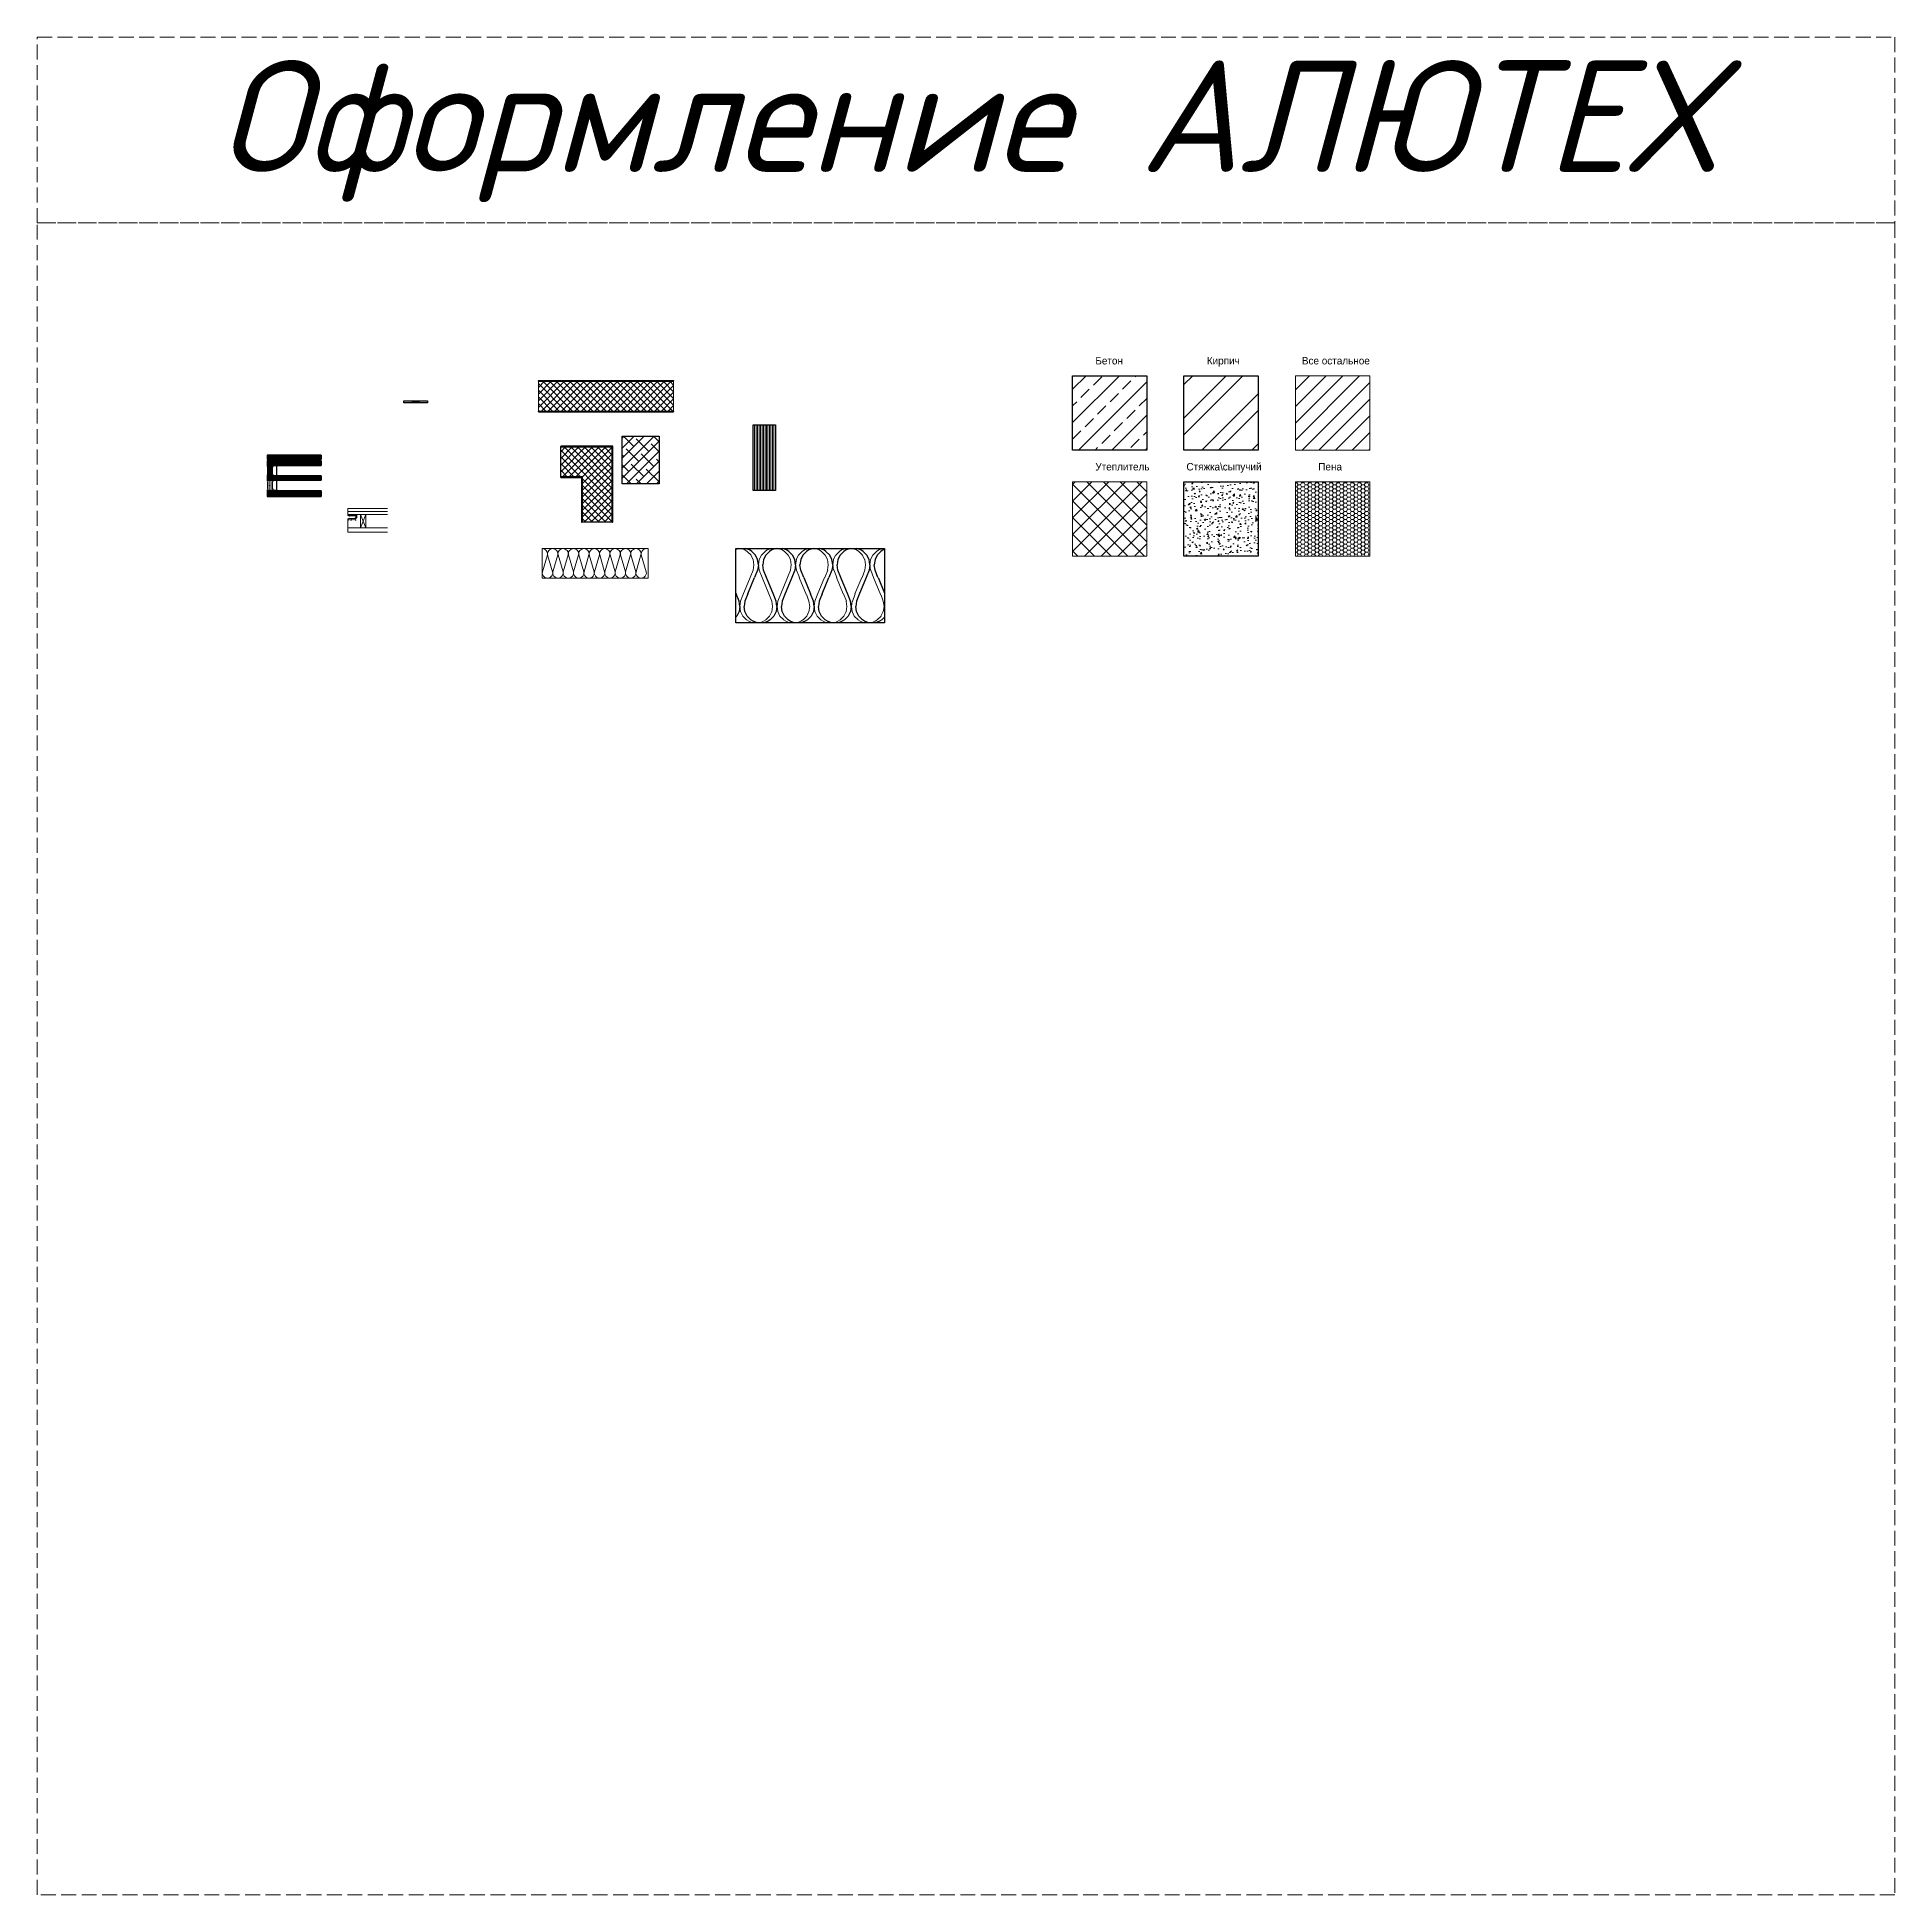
# Model space of a CAD drawing. Header units: millimetres. Extents: x -29692 to 34729, y -8412 to 43293.
# Drawn here: x -8584 to -6084, y -8412 to -5912 of the extents above; entities that cross this region are included whole.
import ezdxf

# ---------------------------------------------------------------- set-up
doc = ezdxf.new("R2010")
doc.units = ezdxf.units.MM
doc.linetypes.add('JIS_02_4.0', pattern=[5.5, 4, -1.5])
doc.layers.get('Defpoints').update_dxf_attribs({"color": 4, "lineweight": 35})
for name, color, linetype, lineweight in [('_0_004_Текст_01', 7, 'Continuous', 18), ('Aluminum-', 150, 'Continuous', 20), ('Art-', 30, 'Continuous', 9), ('Brick-', 12, 'Continuous', 25), ('Butyl-', 173, 'Continuous', 25), ('Concrete-', 36, 'Continuous', 25), ('EPDM-', 42, 'Continuous', 20), ('GasBlock-', 124, 'Continuous', 25), ('Glass-', 132, 'Continuous', 20), ('Isolation-', 136, 'Continuous', 9), ('Line1-', 252, 'Continuous', 9), ('Polyamid-', 124, 'Continuous', 20), ('PVH-', 90, 'Continuous', 20), ('SheetSteel-', 232, 'Continuous', 25), ('Steel-', 173, 'Continuous', 25)]:
    doc.layers.add(name, color=color, linetype=linetype, lineweight=lineweight)
doc.layers.add('_0_023 _Линия_04', color=96, linetype='JIS_02_4.0', lineweight=9, plot=False)
doc.layers.add('Wood-', color=7, linetype='Continuous', lineweight=25, true_color=0xfde091)
doc.styles.add('_DZ_4', font='isocpeui.ttf', dxfattribs={"height": 4})
doc.styles.add('alt-a', font='OpenGostTypeA.ttf', dxfattribs={"height": 2.5})

# ---------------------------------------------------------------- blocks, each defined once
blk = doc.blocks.new('F50.1702')
at = {"transparency": 33554559}
h = blk.add_hatch(color=256, dxfattribs=at)
h.dxf.hatch_style = 1
edge = h.paths.add_edge_path()
edge.add_line((-11.9, -3.4), (-11.1, -3))
edge.add_arc((-10.6, -3.8), 1, 90, 120, ccw=False)
edge.add_line((-10.6, -2.8), (-10.1, -2.8))
edge.add_arc((-10.1, -2.5), 0.3, 270, 318.1897)
edge.add_arc((-9.7, -2.9), 0.3, 41.8103, 138.1897, ccw=False)
edge.add_arc((-9.3, -2.5), 0.3, 221.8103, 270)
edge.add_line((-9.3, -2.8), (-2.9, -2.8))
edge.add_arc((-2.9, -2.5), 0.3, 270, 315)
edge.add_line((-2.7, -2.8), (-1.3, -1.4))
edge.add_arc((-1.5, -1.1), 0.3, 315, 360)
edge.add_line((-1.2, -1.1), (-1.2, 0.3))
edge.add_arc((-1.5, 0.3), 0.3, 0, 90)
edge.add_line((-1.5, 0.6), (-9.3, 0.6))
edge.add_arc((-9.3, 0.3), 0.3, 90, 138.1897)
edge.add_arc((-9.7, 0.7), 0.3, 221.8103, 318.1897, ccw=False)
edge.add_arc((-10.1, 0.3), 0.3, 41.8103, 90)
edge.add_line((-10.1, 0.6), (-10.6, 0.6))
edge.add_arc((-10.6, 1.6), 1, 240, 270, ccw=False)
edge.add_line((-11.1, 0.7), (-11.9, 1.1))
edge.add_arc((-11.7, 1.4), 0.3, 90, 240, ccw=False)
edge.add_line((-11.7, 1.7), (-0.3, 1.7))
edge.add_arc((-0.3, 1.4), 0.3, 0, 90, ccw=False)
edge.add_line((0, 1.4), (0, -1.4))
edge.add_arc((-1, -1.4), 1, -45, 0, ccw=False)
edge.add_line((-0.3, -2.1), (-1.9, -3.7))
edge.add_arc((-2.6, -2.9), 1, 270, 315, ccw=False)
edge.add_line((-2.6, -3.9), (-11.7, -3.9))
edge.add_arc((-11.7, -3.6), 0.3, 120, 270, ccw=False)
for p, q in [((-11.9, 1.1), (-11.1, 0.7)), ((-11.7, 1.7), (-0.3, 1.7)), ((-10.1, 0.6), (-10.6, 0.6)), ((-9.3, 0.6), (-1.5, 0.6)), ((-1.2, 0.3), (-1.2, -1.1)), ((0, 1.4), (0, -1.4)), ((-11.9, -3.4), (-11.1, -3)), ((-2.6, -3.9), (-11.7, -3.9)), ((-10.1, -2.8), (-10.6, -2.8)), ((-2.9, -2.8), (-9.3, -2.8)), ((-1.3, -1.4), (-2.7, -2.8)), ((-0.3, -2.1), (-1.9, -3.7))]:
    blk.add_line(p, q)
for centre, radius, start, end in [((-11.7, 1.4), 0.3, 90, 240), ((-10.6, 1.6), 1, 240, 270), ((-10.1, 0.3), 0.3, 41.8103, 90), ((-9.7, 0.7), 0.3, 221.8103, 318.1897), ((-9.3, 0.3), 0.3, 90, 138.1897), ((-1.5, 0.3), 0.3, 0, 90), ((-0.3, 1.4), 0.3, 0, 90), ((-11.7, -3.6), 0.3, 120, 270), ((-10.6, -3.8), 1, 90, 120), ((-10.1, -2.5), 0.3, 270, 318.1897), ((-9.7, -2.9), 0.3, 41.8103, 138.1897), ((-9.3, -2.5), 0.3, 221.8103, 270), ((-2.9, -2.5), 0.3, 270, 315), ((-2.6, -2.9), 1, 270, 315), ((-1.5, -1.1), 0.3, 315, 0), ((-1, -1.4), 1, 315, 0)]:
    blk.add_arc(centre, radius, start, end)
at = {"layer": 'Art-', "style": 'alt-a'}
blk.add_text('F50.1702', height=2, dxfattribs=at).set_placement((-11.1, -6.2))
blk = doc.blocks.new('*U445')
at = {"lineweight": -3}
h = blk.add_hatch(dxfattribs=at)
h.set_pattern_fill('DOTS', color=256)
h.paths.add_polyline_path([(0.3, -17.4), (9.9, -17.4), (9.9, -14.3), (0.3, -14.3)])
for p, q in [((17, -8), (24, -26)), ((24, -8), (17, -26))]:
    blk.add_line(p, q)
for points in [[(53.2, 0), (0, 0), (0, -4), (53.2, -4)], [(53.2, -4), (0, -4), (0, -8), (53.2, -8)], [(0, -26), (0, -14.6), (0.3, -14.6)], [(17, -8), (17, -26)], [(24, -8), (24, -26)], [(53.2, -32), (0, -32), (0, -26), (53.2, -26)]]:
    blk.add_lwpolyline(points)
at = {"layer": 'PVH-'}
for p, q in [((0, -8.3), (0, -8.7)), ((11.7, -8), (0.3, -8)), ((0.3, -9), (11.7, -9)), ((12, -8.7), (12, -8.3))]:
    blk.add_line(p, q, dxfattribs=at)
for centre, start, end in [((0.3, -8.3), 90, 180), ((0.3, -8.7), 180, 270), ((11.7, -8.3), 0, 90), ((11.7, -8.7), 270, 0)]:
    blk.add_arc(centre, 0.3, start, end, dxfattribs=at)
at = {"layer": 'Aluminum-'}
blk.add_blockref('F50.1702', (12, -10.7), dxfattribs=at)
blk = doc.blocks.new('*U438')
at = {"layer": 'Isolation-', "lineweight": 5}
h = blk.add_hatch(dxfattribs=at)
h.set_pattern_fill('ANSI37', color=256, scale=2)
h.paths.add_polyline_path([(0, 41), (182, 41), (182, 1), (0, 1)])
at = {"layer": 'Isolation-'}
blk.add_lwpolyline([(0, 41), (182, 41), (182, 1), (0, 1)], close=True, dxfattribs=at)
at = {"layer": 'SheetSteel-'}
for p, q in [((0, 42), (0, 41.65)), ((0, 42), (182, 42)), ((0, 41.3), (0, 41.65)), ((0, 41.3), (182, 41.3)), ((182, 42), (182, 41.65)), ((182, 41.3), (182, 41.65)), ((0, 0.7), (0, 0.35)), ((0, 0.7), (182, 0.7)), ((0, 0), (0, 0.35)), ((0, 0), (182, 0)), ((182, 0.7), (182, 0.35)), ((182, 0), (182, 0.35))]:
    blk.add_line(p, q, dxfattribs=at)
blk = doc.blocks.new('*U437')
at = {"layer": 'Isolation-', "lineweight": 5}
h = blk.add_hatch(dxfattribs=at)
h.set_pattern_fill('ANSI37', color=256, scale=2)
h.set_pattern_definition([(45, (-8682.372, 441.414), (-4.490128, 4.490128), []), (135, (-8682.372, 441.414), (-4.490128, -4.490128), [])])
h.paths.add_polyline_path([(-70, -1), (-1, -1), (-1, -102), (-41, -102), (-41, -41), (-70, -41)])
at = {"layer": 'Isolation-', "lineweight": -3}
blk.add_lwpolyline([(-70, -1), (-1, -1), (-1, -102), (-41, -102), (-41, -41), (-70, -41), (-70, -1)], close=True, dxfattribs=at)
at = {"layer": 'SheetSteel-'}
for p, q in [((0, 0), (-70, 0)), ((-70, 0), (-70, -0.35)), ((0, 0), (-0.35, -0.35)), ((0, -102), (0, 0)), ((-70, -0.7), (-70, -0.35)), ((-0.7, -0.7), (-70, -0.7)), ((-0.7, -0.7), (-0.35, -0.35)), ((-0.7, -102), (-0.7, -0.7)), ((-70, -41.3), (-70, -41.65)), ((-70, -41.3), (-41.3, -41.3)), ((-70, -42), (-70, -41.65)), ((-70, -42), (-42, -42)), ((-42, -42), (-41.65, -41.65)), ((-42, -42), (-42, -102)), ((-41.3, -41.3), (-41.65, -41.65)), ((-41.3, -41.3), (-41.3, -102)), ((-42, -102), (-41.65, -102)), ((-41.3, -102), (-41.65, -102)), ((-0.7, -102), (-0.35, -102)), ((0, -102), (-0.35, -102))]:
    blk.add_line(p, q, dxfattribs=at)
blk = doc.blocks.new('*U434')
at = {"layer": 'Isolation-', "color": 0, "linetype": 'Continuous'}
blk.add_lwpolyline([(142.5, 0), (0, 0), (0, 40), (142.5, 40)], close=True, dxfattribs=at)
for points in [[(0, 0.1, 0.475804), (6.8, 8.4), (0.1, 31.5, -1.221511), (13.9, 31.5), (7.2, 8.4, 0.475804), (14, 0.1)], [(14, 0.1, 0.475804), (20.8, 8.4), (14.1, 31.5, -1.221511), (27.9, 31.5), (21.2, 8.4, 0.475804), (28, 0.1)], [(28, 0.1, 0.475804), (34.8, 8.4), (28.1, 31.5, -1.221511), (41.9, 31.5), (35.2, 8.4, 0.475804), (42, 0.1)], [(42, 0.1, 0.475804), (48.8, 8.4), (42.1, 31.5, -1.221511), (55.9, 31.5), (49.2, 8.4, 0.475804), (56, 0.1)], [(56, 0.1, 0.475804), (62.8, 8.4), (56.1, 31.5, -1.221511), (69.9, 31.5), (63.2, 8.4, 0.475804), (70, 0.1)], [(70, 0.1, 0.475804), (76.8, 8.4), (70.1, 31.5, -1.221511), (83.9, 31.5), (77.2, 8.4, 0.475804), (84, 0.1)], [(84, 0.1, 0.475804), (90.8, 8.4), (84.1, 31.5, -1.221511), (97.9, 31.5), (91.2, 8.4, 0.475804), (98, 0.1)], [(98, 0.1, 0.475804), (104.8, 8.4), (98.1, 31.5, -1.221511), (111.9, 31.5), (105.2, 8.4, 0.475804), (112, 0.1)], [(112, 0.1, 0.475804), (118.8, 8.4), (112.1, 31.5, -1.221511), (125.9, 31.5), (119.2, 8.4, 0.475804), (126, 0.1)], [(126, 0.1, 0.475804), (132.8, 8.4), (126.1, 31.5, -1.221511), (139.9, 31.5), (133.2, 8.4, 0.475804), (140, 0.1)]]:
    blk.add_lwpolyline(points, format="xyb", dxfattribs=at)
blk = doc.blocks.new('*U425')
at = {"lineweight": 5}
for p, q in [((0, 3), (32, 0)), ((32, 3), (0, 0))]:
    blk.add_line(p, q, dxfattribs=at)
at = {"lineweight": -3}
blk.add_lwpolyline([(0, 0), (0, 3), (32, 3), (32, 0)], close=True, dxfattribs=at)
blk = doc.blocks.new('*U436')
at = {"lineweight": 5, "ltscale": 0.5}
h = blk.add_hatch(dxfattribs=at)
h.set_pattern_fill('ANSI38', color=256, scale=3)
h.set_pattern_definition([(45, (10848.172, -4859.704), (-6.735192, 6.735192), []), (135, (10848.172, -4859.704), (-20.205576, 6.735192), [23.8125, -14.2875])])
h.paths.add_polyline_path([(-50.1, 64.2), (0, 64.2), (0, 0), (-50.1, 0)])
at = {"const_width": 0.5}
for points in [[(-49.9, 0), (-49.9, 64.2)], [(-0.2, 0), (-0.2, 64.2)]]:
    blk.add_lwpolyline(points, dxfattribs=at)
at = {"lineweight": -3, "ltscale": 0.5}
blk.add_lwpolyline([(-50.1, 64.2), (0, 64.2), (0, 0), (-50.1, 0)], close=True, dxfattribs=at)
blk = doc.blocks.new('*U441')
blk.add_lwpolyline([(0, 88.6), (30, 88.6), (30, 0), (0, 0)], close=True)
at = {"lineweight": 9}
for points in [[(2, 0), (2, 88.6)], [(4, 0), (4, 88.6)], [(6, 0), (6, 88.6)], [(8, 0), (8, 88.6)], [(10, 0), (10, 88.6)], [(12, 0), (12, 88.6)], [(14, 0), (14, 88.6)], [(16, 0), (16, 88.6)], [(18, 0), (18, 88.6)], [(20, 0), (20, 88.6)], [(22, 0), (22, 88.6)], [(24, 0), (24, 88.6)], [(26, 0), (26, 88.6)], [(28, 0), (28, 88.6)], [(30, 0), (30, 88.6)]]:
    blk.add_lwpolyline(points, dxfattribs=at)
blk = doc.blocks.new('*U443')
h = blk.add_hatch()
h.set_pattern_fill('H1INSUN1', color=256, style=0, pattern_type=2)
h.set_pattern_definition([(67.38, (-175.21, 39), (3e-06, 100), [26, -1274]), (67.38, (-75.21, 39), (3e-06, 100), [26, -1274]), (67.38, (24.79, 39), (3e-06, 100), [26, -1274]), (67.38, (124.79, 39), (3e-06, 100), [26, -1274]), (67.38, (224.79, 39), (3e-06, 100), [26, -1274]), (112.25, (-91.21, 39), (-2e-06, 100), [23.77, -2353.203]), (112.25, (8.79, 39), (-2e-06, 100), [23.77, -2353.203]), (112.249, (108.79, 39), (-2e-06, 100), [23.77, -2353.203]), (112.249, (208.79, 39), (-2e-06, 100), [23.77, -2353.203]), (112.249, (308.79, 39), (-2e-06, 100), [23.77, -2353.203]), (112.249, (408.79, 39), (-2e-06, 100), [23.77, -2353.203]), (112.249, (508.79, 39), (-2e-06, 100), [23.77, -2353.203]), (112.249, (608.79, 39), (-2e-06, 100), [23.77, -2353.203]), (112.249, (708.79, 39), (-2e-06, 100), [23.77, -2353.203]), (247.75, (-116.21, 61), (-7e-06, 100), [23.77, -2353.203]), (247.75, (-16.21, 61), (-7e-06, 100), [23.77, -2353.203]), (247.751, (83.79, 61), (-7e-06, 100), [23.77, -2353.203]), (247.751, (183.79, 61), (-7e-06, 100), [23.77, -2353.203]), (247.751, (283.79, 61), (-7e-06, 100), [23.77, -2353.203]), (247.751, (383.79, 61), (-7e-06, 100), [23.77, -2353.203]), (247.751, (483.79, 61), (-7e-06, 100), [23.77, -2353.203]), (247.751, (583.79, 61), (-7e-06, 100), [23.77, -2353.203]), (247.751, (683.79, 61), (-7e-06, 100), [23.77, -2353.203]), (292.62, (-151.21, 63), (-3e-06, 100), [26, -1274]), (292.62, (-51.21, 63), (-3e-06, 100), [26, -1274]), (292.62, (48.79, 63), (-3e-06, 100), [26, -1274]), (292.62, (148.79, 63), (-3e-06, 100), [26, -1274]), (292.62, (248.79, 63), (-3e-06, 100), [26, -1274]), (81.87, (-180.211, 22), (5e-06, 100), [7.071, -700.036]), (68.199, (-179.21, 29), (-1e-06, 100), [10.77, -527.746]), (68.2, (-79.21, 29), (-1e-06, 100), [10.77, -527.746]), (291.801, (-141.21, 39), (1e-06, 100), [10.77, -527.746]), (291.801, (-41.21, 39), (1e-06, 100), [10.77, -527.746]), (278.13, (-137.211, 29), (-5e-06, 100), [7.071, -700.036]), (278.13, (-180.211, 22), (-5e-06, 100), [7.071, -700.036]), (296.565, (-179.21, 15), (2e-06, 100), [6.708, -216.899]), (315, (-176.21, 9), (-7e-15, 100), [7.07, -134.35]), (326.31, (-171.21, 4), (-4e-06, 100), [3.606, -356.95]), (326.31, (-71.21, 4), (-4e-06, 100), [3.606, -356.95]), (326.31, (28.79, 4), (-4e-06, 100), [3.606, -356.95]), (341.565, (-168.21, 2), (-2e-07, 100), [3.16, -313.065]), (341.565, (-68.21, 2), (-2e-07, 100), [3.16, -313.065]), (341.565, (31.79, 2), (-2e-07, 100), [3.16, -313.065]), (341.565, (-165.21, 1), (-2e-07, 100), [3.16, -313.065]), (341.565, (-65.21, 1), (-2e-07, 100), [3.16, -313.065]), (341.565, (34.79, 1), (-2e-07, 100), [3.16, -313.065]), (0, (-162.21, 9e-15), (0, 100), [8, -92]), (18.435, (-154.21, 9e-15), (2e-07, 100), [3.16, -313.065]), (18.435, (-54.21, 9e-15), (2e-07, 100), [3.16, -313.065]), (18.435, (45.79, 9e-15), (2e-07, 100), [3.16, -313.065]), (18.435, (-151.21, 1), (2e-07, 100), [3.16, -313.065]), (18.435, (-51.21, 1), (2e-07, 100), [3.16, -313.065]), (18.435, (48.79, 1), (2e-07, 100), [3.16, -313.065]), (33.69, (-148.21, 2), (4e-06, 100), [3.606, -356.95]), (33.69, (-48.21, 2), (4e-06, 100), [3.606, -356.95]), (33.69, (51.79, 2), (4e-06, 100), [3.606, -356.95]), (45, (-145.21, 4), (7e-15, 100), [7.07, -134.35]), (63.435, (-140.21, 9), (-2e-06, 100), [6.708, -216.899]), (81.87, (-137.211, 15), (5e-06, 100), [7.071, -700.036]), (81.87, (-130.211, 22), (5e-06, 100), [7.071, -700.036]), (68.2, (-129.21, 29), (-1e-06, 100), [10.77, -527.746]), (68.199, (-29.21, 29), (-1e-06, 100), [10.77, -527.746]), (291.8, (-91.21, 39), (1e-06, 100), [10.77, -527.746]), (291.801, (8.79, 39), (1e-06, 100), [10.77, -527.746]), (278.13, (-87.211, 29), (-5e-06, 100), [7.071, -700.036]), (278.13, (-130.211, 22), (-5e-06, 100), [7.071, -700.036]), (296.565, (-129.21, 15), (2e-06, 100), [6.708, -216.899]), (315, (-126.21, 9), (-7e-15, 100), [7.07, -134.35]), (326.31, (-121.21, 4), (-4e-06, 100), [3.606, -356.95]), (326.31, (-21.21, 4), (-4e-06, 100), [3.606, -356.95]), (326.31, (78.79, 4), (-4e-06, 100), [3.606, -356.95]), (341.565, (-118.21, 2), (-2e-07, 100), [3.16, -313.065]), (341.565, (-18.21, 2), (-2e-07, 100), [3.16, -313.065]), (341.565, (81.79, 2), (-2e-07, 100), [3.16, -313.065]), (341.565, (-115.21, 1), (-2e-07, 100), [3.16, -313.065]), (341.565, (-15.21, 1), (-2e-07, 100), [3.16, -313.065]), (341.565, (84.79, 1), (-2e-07, 100), [3.16, -313.065]), (0, (-112.21, 9e-15), (0, 100), [8, -92]), (18.435, (-104.21, 9e-15), (2e-07, 100), [3.16, -313.065]), (18.435, (-4.21, 9e-15), (2e-07, 100), [3.16, -313.065]), (18.435, (95.79, 9e-15), (2e-07, 100), [3.16, -313.065]), (18.435, (-101.21, 1), (2e-07, 100), [3.16, -313.065]), (18.435, (-1.21, 1), (2e-07, 100), [3.16, -313.065]), (18.435, (98.79, 1), (2e-07, 100), [3.16, -313.065]), (33.69, (-98.21, 2), (4e-06, 100), [3.606, -356.95]), (33.69, (1.79, 2), (4e-06, 100), [3.606, -356.95]), (33.69, (101.79, 2), (4e-06, 100), [3.606, -356.95]), (45, (-95.21, 4), (7e-15, 100), [7.07, -134.35]), (63.435, (-90.21, 9), (-2e-06, 100), [6.708, -216.899]), (81.87, (-87.211, 15), (5e-06, 100), [7.071, -700.036]), (81.87, (-155.211, 78), (5e-06, 100), [7.071, -700.036]), (63.435, (-154.21, 85), (-2e-06, 100), [6.708, -216.899]), (45, (-151.21, 91), (7e-15, 100), [7.07, -134.35]), (33.69, (-146.21, 96), (4e-06, 100), [3.606, -356.95]), (33.69, (-46.21, 96), (4e-06, 100), [3.606, -356.95]), (33.69, (53.79, 96), (4e-06, 100), [3.606, -356.95]), (18.435, (-143.21, 98), (2e-07, 100), [3.16, -313.065]), (18.435, (-43.21, 98), (2e-07, 100), [3.16, -313.065]), (18.435, (56.79, 98), (2e-07, 100), [3.16, -313.065]), (18.435, (-140.21, 99), (2e-07, 100), [3.16, -313.065]), (18.435, (-40.21, 99), (2e-07, 100), [3.16, -313.065]), (18.435, (59.79, 99), (2e-07, 100), [3.16, -313.065]), (0, (-137.21, 100), (0, 100), [8, -92]), (341.565, (-129.21, 100), (-2e-07, 100), [3.16, -313.065]), (341.565, (-29.21, 100), (-2e-07, 100), [3.16, -313.065]), (341.565, (70.79, 100), (-2e-07, 100), [3.16, -313.065]), (341.565, (-126.21, 99), (-2e-07, 100), [3.16, -313.065]), (341.565, (-26.21, 99), (-2e-07, 100), [3.16, -313.065]), (341.565, (73.79, 99), (-2e-07, 100), [3.16, -313.065]), (326.31, (-123.21, 98), (-4e-06, 100), [3.606, -356.95]), (326.31, (-23.21, 98), (-4e-06, 100), [3.606, -356.95]), (326.31, (76.79, 98), (-4e-06, 100), [3.606, -356.95]), (315, (-120.21, 96), (-7e-15, 100), [7.07, -134.35]), (296.565, (-115.21, 91), (2e-06, 100), [6.708, -216.899]), (278.13, (-112.211, 85), (-5e-06, 100), [7.071, -700.036]), (278.13, (-155.211, 78), (-5e-06, 100), [7.071, -700.036]), (290.556, (-154.21, 71), (1e-06, 100), [8.544, -845.856]), (290.556, (-54.21, 71), (1e-06, 100), [8.544, -845.856]), (290.556, (45.79, 71), (1e-06, 100), [8.544, -845.856]), (68.2, (-116.21, 61), (-1e-06, 100), [10.77, -527.746]), (68.199, (-16.21, 61), (-1e-06, 100), [10.77, -527.746]), (81.87, (-112.211, 71), (5e-06, 100), [7.071, -700.036]), (0, (-183.21, 100), (0, 100), [4, -96]), (341.565, (-179.21, 100), (-2e-07, 100), [3.16, -313.065]), (341.565, (-79.21, 100), (-2e-07, 100), [3.16, -313.065]), (341.565, (20.79, 100), (-2e-07, 100), [3.16, -313.065]), (341.565, (-176.21, 99), (-2e-07, 100), [3.16, -313.065]), (341.565, (-76.21, 99), (-2e-07, 100), [3.16, -313.065]), (341.565, (23.79, 99), (-2e-07, 100), [3.16, -313.065]), (326.31, (-173.21, 98), (-4e-06, 100), [3.606, -356.95]), (326.31, (-73.21, 98), (-4e-06, 100), [3.606, -356.95]), (326.31, (26.79, 98), (-4e-06, 100), [3.606, -356.95]), (315, (-170.21, 96), (-7e-15, 100), [7.07, -134.35]), (296.565, (-165.21, 91), (2e-06, 100), [6.708, -216.899]), (278.13, (-162.211, 85), (-5e-06, 100), [7.071, -700.036]), (69.444, (-165.21, 63), (-1e-06, 100), [8.544, -845.856]), (69.444, (-65.21, 63), (-1e-06, 100), [8.544, -845.856]), (69.444, (34.79, 63), (-1e-06, 100), [8.544, -845.856]), (81.87, (-162.211, 71), (5e-06, 100), [7.071, -700.036]), (81.87, (-105.211, 78), (5e-06, 100), [7.071, -700.036]), (63.435, (-104.21, 85), (-2e-06, 100), [6.708, -216.899]), (45, (-101.21, 91), (7e-15, 100), [7.07, -134.35]), (33.69, (-96.21, 96), (4e-06, 100), [3.606, -356.95]), (33.69, (3.79, 96), (4e-06, 100), [3.606, -356.95]), (33.69, (103.79, 96), (4e-06, 100), [3.606, -356.95]), (18.435, (-93.21, 98), (2e-07, 100), [3.16, -313.065]), (18.435, (6.79, 98), (2e-07, 100), [3.16, -313.065]), (18.435, (106.79, 98), (2e-07, 100), [3.16, -313.065]), (18.435, (-90.21, 99), (2e-07, 100), [3.16, -313.065]), (18.435, (9.79, 99), (2e-07, 100), [3.16, -313.065]), (18.435, (109.79, 99), (2e-07, 100), [3.16, -313.065]), (0, (-87.21, 100), (0, 100), [4, -96]), (278.13, (-105.211, 78), (-5e-06, 100), [7.071, -700.036]), (291.8, (-104.21, 71), (1e-06, 100), [10.77, -527.746]), (291.801, (-4.21, 71), (1e-06, 100), [10.77, -527.746])])
h.paths.add_polyline_path([(0, 100), (0, 0), (-199.9, 0), (-199.9, 100)])
at = {"ltscale": 20}
blk.add_lwpolyline([(0, 100), (0, 0), (-199.9, 0), (-199.9, 100)], close=True, dxfattribs=at)
blk = doc.blocks.new('*U449')
at = {"layer": 'Butyl-'}
h = blk.add_hatch(dxfattribs=at)
h.set_pattern_fill('DOTS', color=256, scale=0.4, angle=270, style=0)
h.set_pattern_definition([(270, (59.7, 22), (0.635, -0.3175), [0, -0.635])])
edge = h.paths.add_edge_path()
edge.add_line((0, 42), (-8.2, 42))
edge.add_line((-8.2, 42), (-6.5, 39))
edge.add_line((-6.5, 39), (-6.5, 31))
edge.add_line((-6.5, 31), (-8.2, 28))
edge.add_line((-8.2, 28), (0, 28))
edge.add_arc((46, 35), 46.6, 171.3558, 188.6442, ccw=False)
h = blk.add_hatch(dxfattribs=at)
h.set_pattern_fill('DOTS', color=256, scale=0.4, angle=270, style=0)
h.set_pattern_definition([(270, (54.7, 7.9), (0.635, -0.3175), [0, -0.635])])
edge = h.paths.add_edge_path()
edge.add_line((0, 22), (-8.2, 22))
edge.add_line((-8.2, 22), (-6.5, 19))
edge.add_line((-6.5, 19), (-6.5, 11))
edge.add_line((-6.5, 11), (-8.2, 8))
edge.add_line((-8.2, 8), (0, 8))
edge.add_arc((48.7, 15), 49.2, 171.8288, 188.1712, ccw=False)
at = {"layer": 'Glass-', "lineweight": 5, "transparency": 33554559}
h = blk.add_hatch(dxfattribs=at)
h.set_pattern_fill('ANSI31', color=256, scale=0.315, angle=135)
h.set_pattern_definition([(180, (1e-10, -12), (0, -1.000125), [])])
h.paths.add_polyline_path([(-72.8, 50), (-72.8, 56), (0, 56), (0, 50)])
h = blk.add_hatch(dxfattribs=at)
h.set_pattern_fill('ANSI31', color=256, scale=0.315, angle=135)
h.set_pattern_definition([(180, (9e-11, -10), (0, -1.000125), [])])
h.paths.add_polyline_path([(-72.8, 42), (-72.8, 48), (0, 48), (0, 42)])
h = blk.add_hatch(dxfattribs=at)
h.set_pattern_fill('ANSI31', color=256, scale=0.315, angle=135)
h.set_pattern_definition([(180, (-1e-10, -4), (0, -1.000125), [])])
h.paths.add_polyline_path([(-72.8, 22), (-72.8, 28), (0, 28), (0, 22)])
h = blk.add_hatch(dxfattribs=at)
h.set_pattern_fill('ANSI31', color=256, scale=0.315, angle=135)
h.paths.add_polyline_path([(-72.8, 0), (-72.8, 8), (0, 8), (0, 0)])
at = {"layer": 'Aluminum-', "lineweight": 18}
for points in [[(-8.2, 42), (-6.5, 39), (-6.5, 31), (-8.2, 28), (-13, 28), (-13, 42)], [(-8.5, 28.5), (-7, 31.1), (-7, 38.9), (-8.5, 41.5), (-12.5, 41.5), (-12.5, 28.5)], [(-8.2, 22), (-6.5, 19), (-6.5, 11), (-8.2, 8), (-13, 8), (-13, 22)], [(-8.5, 8.5), (-7, 11.1), (-7, 18.9), (-8.5, 21.5), (-12.5, 21.5), (-12.5, 8.5)]]:
    blk.add_lwpolyline(points, close=True, dxfattribs=at)
at = {"layer": 'Butyl-', "lineweight": 18, "ltscale": 4}
for points in [[(0, 42), (-8.2, 42), (-6.5, 39), (-6.5, 31), (-8.2, 28), (0, 28, -0.075578)], [(0, 22), (-8.2, 22), (-6.5, 19), (-6.5, 11), (-8.2, 8), (0, 8, -0.071429)]]:
    blk.add_lwpolyline(points, format="xyb", close=True, dxfattribs=at)
at = {"layer": 'Defpoints'}
for p, q in [((-72.8, 50), (-72.8, 56)), ((-72.8, 42), (-72.8, 48)), ((-72.8, 22), (-72.8, 28)), ((-72.8, 0), (-72.8, 8))]:
    blk.add_line(p, q, dxfattribs=at)
at = {"layer": 'Glass-', "lineweight": -2, "ltscale": 4}
for points in [[(-72.8, 56), (0, 56), (0, 50), (-72.8, 50)], [(-72.8, 48), (0, 48), (0, 42), (-72.8, 42)], [(-72.8, 28), (0, 28), (0, 22), (-72.8, 22)], [(-72.8, 8), (0, 8), (0, 0), (-72.8, 0)]]:
    blk.add_lwpolyline(points, dxfattribs=at)

msp = doc.modelspace()

# ---------------------------------------------------------------- hatches: boundary and pattern name
h = msp.add_hatch()
h.set_pattern_fill('H1INSUN1', color=256, angle=180, style=0, pattern_type=2)
h.set_pattern_definition([(247.38, (-7468.808, -6638.988), (-3e-06, -100), [26, -1274]), (247.38, (-7568.808, -6638.988), (-3e-06, -100), [26, -1274]), (247.38, (-7668.808, -6638.988), (-3e-06, -100), [26, -1274]), (247.38, (-7768.808, -6638.988), (-3e-06, -100), [26, -1274]), (247.38, (-7868.808, -6638.988), (-3e-06, -100), [26, -1274]), (292.25, (-7552.808, -6638.988), (2e-06, -100), [23.77, -2353.203]), (292.25, (-7652.808, -6638.988), (2e-06, -100), [23.77, -2353.203]), (292.249, (-7752.808, -6638.988), (2e-06, -100), [23.77, -2353.203]), (292.249, (-7852.808, -6638.988), (2e-06, -100), [23.77, -2353.203]), (292.249, (-7952.808, -6638.988), (2e-06, -100), [23.77, -2353.203]), (292.249, (-8052.808, -6638.988), (2e-06, -100), [23.77, -2353.203]), (292.249, (-8152.808, -6638.988), (2e-06, -100), [23.77, -2353.203]), (292.249, (-8252.808, -6638.988), (2e-06, -100), [23.77, -2353.203]), (292.249, (-8352.808, -6638.988), (2e-06, -100), [23.77, -2353.203]), (67.75, (-7527.808, -6660.988), (7e-06, -100), [23.77, -2353.203]), (67.75, (-7627.808, -6660.988), (7e-06, -100), [23.77, -2353.203]), (67.751, (-7727.808, -6660.988), (7e-06, -100), [23.77, -2353.203]), (67.751, (-7827.808, -6660.988), (7e-06, -100), [23.77, -2353.203]), (67.751, (-7927.808, -6660.988), (7e-06, -100), [23.77, -2353.203]), (67.751, (-8027.808, -6660.988), (7e-06, -100), [23.77, -2353.203]), (67.751, (-8127.808, -6660.988), (7e-06, -100), [23.77, -2353.203]), (67.751, (-8227.808, -6660.988), (7e-06, -100), [23.77, -2353.203]), (67.751, (-8327.808, -6660.988), (7e-06, -100), [23.77, -2353.203]), (112.62, (-7492.808, -6662.988), (3e-06, -100), [26, -1274]), (112.62, (-7592.808, -6662.988), (3e-06, -100), [26, -1274]), (112.62, (-7692.808, -6662.988), (3e-06, -100), [26, -1274]), (112.62, (-7792.808, -6662.988), (3e-06, -100), [26, -1274]), (112.62, (-7892.808, -6662.988), (3e-06, -100), [26, -1274]), (261.87, (-7463.808, -6621.988), (-5e-06, -100), [7.071, -700.036]), (248.199, (-7464.808, -6628.988), (1e-06, -100), [10.77, -527.746]), (248.2, (-7564.808, -6628.988), (1e-06, -100), [10.77, -527.746]), (111.801, (-7502.808, -6638.988), (-1e-06, -100), [10.77, -527.746]), (111.801, (-7602.808, -6638.988), (-1e-06, -100), [10.77, -527.746]), (98.13, (-7506.808, -6628.988), (5e-06, -100), [7.071, -700.036]), (98.13, (-7463.808, -6621.988), (5e-06, -100), [7.071, -700.036]), (116.565, (-7464.808, -6614.99), (-2e-06, -100), [6.708, -216.899]), (135, (-7467.81, -6608.99), (-5e-15, -100), [7.07, -134.35]), (146.31, (-7472.81, -6603.99), (4e-06, -100), [3.606, -356.95]), (146.31, (-7572.81, -6603.99), (4e-06, -100), [3.606, -356.95]), (146.31, (-7672.81, -6603.99), (4e-06, -100), [3.606, -356.95]), (161.565, (-7475.81, -6601.99), (2e-07, -100), [3.16, -313.065]), (161.565, (-7575.81, -6601.99), (2e-07, -100), [3.16, -313.065]), (161.565, (-7675.81, -6601.99), (2e-07, -100), [3.16, -313.065]), (161.565, (-7478.81, -6600.99), (2e-07, -100), [3.16, -313.065]), (161.565, (-7578.81, -6600.99), (2e-07, -100), [3.16, -313.065]), (161.565, (-7678.81, -6600.99), (2e-07, -100), [3.16, -313.065]), (180, (-7481.81, -6599.99), (-1e-14, -100), [8, -92]), (198.435, (-7489.81, -6599.99), (-2e-07, -100), [3.16, -313.065]), (198.435, (-7589.81, -6599.99), (-2e-07, -100), [3.16, -313.065]), (198.435, (-7689.81, -6599.99), (-2e-07, -100), [3.16, -313.065]), (198.435, (-7492.81, -6600.99), (-2e-07, -100), [3.16, -313.065]), (198.435, (-7592.81, -6600.99), (-2e-07, -100), [3.16, -313.065]), (198.435, (-7692.81, -6600.99), (-2e-07, -100), [3.16, -313.065]), (213.69, (-7495.81, -6601.99), (-4e-06, -100), [3.606, -356.95]), (213.69, (-7595.81, -6601.99), (-4e-06, -100), [3.606, -356.95]), (213.69, (-7695.81, -6601.99), (-4e-06, -100), [3.606, -356.95]), (225, (-7498.81, -6603.99), (-2e-14, -100), [7.07, -134.35]), (243.435, (-7503.808, -6608.99), (2e-06, -100), [6.708, -216.899]), (261.87, (-7506.808, -6614.988), (-5e-06, -100), [7.071, -700.036]), (261.87, (-7513.808, -6621.988), (-5e-06, -100), [7.071, -700.036]), (248.2, (-7514.808, -6628.988), (1e-06, -100), [10.77, -527.746]), (248.199, (-7614.808, -6628.988), (1e-06, -100), [10.77, -527.746]), (111.8, (-7552.808, -6638.988), (-1e-06, -100), [10.77, -527.746]), (111.801, (-7652.808, -6638.988), (-1e-06, -100), [10.77, -527.746]), (98.13, (-7556.808, -6628.988), (5e-06, -100), [7.071, -700.036]), (98.13, (-7513.808, -6621.988), (5e-06, -100), [7.071, -700.036]), (116.565, (-7514.808, -6614.99), (-2e-06, -100), [6.708, -216.899]), (135, (-7517.81, -6608.99), (-5e-15, -100), [7.07, -134.35]), (146.31, (-7522.81, -6603.99), (4e-06, -100), [3.606, -356.95]), (146.31, (-7622.81, -6603.99), (4e-06, -100), [3.606, -356.95]), (146.31, (-7722.81, -6603.99), (4e-06, -100), [3.606, -356.95]), (161.565, (-7525.81, -6601.99), (2e-07, -100), [3.16, -313.065]), (161.565, (-7625.81, -6601.99), (2e-07, -100), [3.16, -313.065]), (161.565, (-7725.81, -6601.99), (2e-07, -100), [3.16, -313.065]), (161.565, (-7528.81, -6600.99), (2e-07, -100), [3.16, -313.065]), (161.565, (-7628.81, -6600.99), (2e-07, -100), [3.16, -313.065]), (161.565, (-7728.81, -6600.99), (2e-07, -100), [3.16, -313.065]), (180, (-7531.81, -6599.99), (-1e-14, -100), [8, -92]), (198.435, (-7539.81, -6599.99), (-2e-07, -100), [3.16, -313.065]), (198.435, (-7639.81, -6599.99), (-2e-07, -100), [3.16, -313.065]), (198.435, (-7739.81, -6599.99), (-2e-07, -100), [3.16, -313.065]), (198.435, (-7542.81, -6600.99), (-2e-07, -100), [3.16, -313.065]), (198.435, (-7642.81, -6600.99), (-2e-07, -100), [3.16, -313.065]), (198.435, (-7742.81, -6600.99), (-2e-07, -100), [3.16, -313.065]), (213.69, (-7545.81, -6601.99), (-4e-06, -100), [3.606, -356.95]), (213.69, (-7645.81, -6601.99), (-4e-06, -100), [3.606, -356.95]), (213.69, (-7745.81, -6601.99), (-4e-06, -100), [3.606, -356.95]), (225, (-7548.81, -6603.99), (-2e-14, -100), [7.07, -134.35]), (243.435, (-7553.808, -6608.99), (2e-06, -100), [6.708, -216.899]), (261.87, (-7556.808, -6614.988), (-5e-06, -100), [7.071, -700.036]), (261.87, (-7488.808, -6677.988), (-5e-06, -100), [7.071, -700.036]), (243.435, (-7489.808, -6684.99), (2e-06, -100), [6.708, -216.899]), (225, (-7492.81, -6690.99), (-2e-14, -100), [7.07, -134.35]), (213.69, (-7497.81, -6695.99), (-4e-06, -100), [3.606, -356.95]), (213.69, (-7597.81, -6695.99), (-4e-06, -100), [3.606, -356.95]), (213.69, (-7697.81, -6695.99), (-4e-06, -100), [3.606, -356.95]), (198.435, (-7500.81, -6697.99), (-2e-07, -100), [3.16, -313.065]), (198.435, (-7600.81, -6697.99), (-2e-07, -100), [3.16, -313.065]), (198.435, (-7700.81, -6697.99), (-2e-07, -100), [3.16, -313.065]), (198.435, (-7503.81, -6698.99), (-2e-07, -100), [3.16, -313.065]), (198.435, (-7603.81, -6698.99), (-2e-07, -100), [3.16, -313.065]), (198.435, (-7703.81, -6698.99), (-2e-07, -100), [3.16, -313.065]), (180, (-7506.81, -6699.99), (-1e-14, -100), [8, -92]), (161.565, (-7514.81, -6699.99), (2e-07, -100), [3.16, -313.065]), (161.565, (-7614.81, -6699.99), (2e-07, -100), [3.16, -313.065]), (161.565, (-7714.81, -6699.99), (2e-07, -100), [3.16, -313.065]), (161.565, (-7517.81, -6698.99), (2e-07, -100), [3.16, -313.065]), (161.565, (-7617.81, -6698.99), (2e-07, -100), [3.16, -313.065]), (161.565, (-7717.81, -6698.99), (2e-07, -100), [3.16, -313.065]), (146.31, (-7520.81, -6697.99), (4e-06, -100), [3.606, -356.95]), (146.31, (-7620.81, -6697.99), (4e-06, -100), [3.606, -356.95]), (146.31, (-7720.81, -6697.99), (4e-06, -100), [3.606, -356.95]), (135, (-7523.81, -6695.99), (-5e-15, -100), [7.07, -134.35]), (116.565, (-7528.808, -6690.99), (-2e-06, -100), [6.708, -216.899]), (98.13, (-7531.808, -6684.988), (5e-06, -100), [7.071, -700.036]), (98.13, (-7488.808, -6677.988), (5e-06, -100), [7.071, -700.036]), (110.556, (-7489.808, -6670.988), (-1e-06, -100), [8.544, -845.856]), (110.556, (-7589.808, -6670.988), (-1e-06, -100), [8.544, -845.856]), (110.556, (-7689.808, -6670.988), (-1e-06, -100), [8.544, -845.856]), (248.2, (-7527.808, -6660.988), (1e-06, -100), [10.77, -527.746]), (248.199, (-7627.808, -6660.988), (1e-06, -100), [10.77, -527.746]), (261.87, (-7531.808, -6670.988), (-5e-06, -100), [7.071, -700.036]), (180, (-7460.81, -6699.99), (-1e-14, -100), [4, -96]), (161.565, (-7464.81, -6699.99), (2e-07, -100), [3.16, -313.065]), (161.565, (-7564.81, -6699.99), (2e-07, -100), [3.16, -313.065]), (161.565, (-7664.81, -6699.99), (2e-07, -100), [3.16, -313.065]), (161.565, (-7467.81, -6698.99), (2e-07, -100), [3.16, -313.065]), (161.565, (-7567.81, -6698.99), (2e-07, -100), [3.16, -313.065]), (161.565, (-7667.81, -6698.99), (2e-07, -100), [3.16, -313.065]), (146.31, (-7470.81, -6697.99), (4e-06, -100), [3.606, -356.95]), (146.31, (-7570.81, -6697.99), (4e-06, -100), [3.606, -356.95]), (146.31, (-7670.81, -6697.99), (4e-06, -100), [3.606, -356.95]), (135, (-7473.81, -6695.99), (-5e-15, -100), [7.07, -134.35]), (116.565, (-7478.808, -6690.99), (-2e-06, -100), [6.708, -216.899]), (98.13, (-7481.808, -6684.988), (5e-06, -100), [7.071, -700.036]), (249.444, (-7478.808, -6662.988), (1e-06, -100), [8.544, -845.856]), (249.444, (-7578.808, -6662.988), (1e-06, -100), [8.544, -845.856]), (249.444, (-7678.808, -6662.988), (1e-06, -100), [8.544, -845.856]), (261.87, (-7481.808, -6670.988), (-5e-06, -100), [7.071, -700.036]), (261.87, (-7538.808, -6677.988), (-5e-06, -100), [7.071, -700.036]), (243.435, (-7539.808, -6684.99), (2e-06, -100), [6.708, -216.899]), (225, (-7542.81, -6690.99), (-2e-14, -100), [7.07, -134.35]), (213.69, (-7547.81, -6695.99), (-4e-06, -100), [3.606, -356.95]), (213.69, (-7647.81, -6695.99), (-4e-06, -100), [3.606, -356.95]), (213.69, (-7747.81, -6695.99), (-4e-06, -100), [3.606, -356.95]), (198.435, (-7550.81, -6697.99), (-2e-07, -100), [3.16, -313.065]), (198.435, (-7650.81, -6697.99), (-2e-07, -100), [3.16, -313.065]), (198.435, (-7750.81, -6697.99), (-2e-07, -100), [3.16, -313.065]), (198.435, (-7553.81, -6698.99), (-2e-07, -100), [3.16, -313.065]), (198.435, (-7653.81, -6698.99), (-2e-07, -100), [3.16, -313.065]), (198.435, (-7753.81, -6698.99), (-2e-07, -100), [3.16, -313.065]), (180, (-7556.81, -6699.99), (-1e-14, -100), [4, -96]), (98.13, (-7538.808, -6677.988), (5e-06, -100), [7.071, -700.036]), (111.8, (-7539.808, -6670.988), (-1e-06, -100), [10.77, -527.746]), (111.801, (-7639.808, -6670.988), (-1e-06, -100), [10.77, -527.746])])
h.paths.add_polyline_path([(-7644.019, -6699.988), (-7644.019, -6599.988), (-7444.141, -6599.988), (-7444.141, -6699.988)])
at = {"layer": 'Brick-', "lineweight": 5, "transparency": 33554687}
h = msp.add_hatch(dxfattribs=at)
h.set_pattern_fill('ANSI32', color=256, scale=5)
h.set_pattern_definition([(45, (-17314.944, -5854.63), (-33.67596, 33.67596), []), (45, (-17292.494, -5854.63), (-33.67596, 33.67596), [])])
h.paths.add_polyline_path([(-6940.989, -6467.509), (-7040.989, -6467.509), (-7040.989, -6367.509), (-6940.989, -6367.509)])
at = {"layer": 'Concrete-', "lineweight": 5, "transparency": 33554687}
h = msp.add_hatch(dxfattribs=at)
h.set_pattern_fill('ANSI33', color=256, scale=5)
h.set_pattern_definition([(45, (-7190.99, -6610.192), (-22.4506, 22.4506), []), (45, (-7168.538, -6610.192), (-22.4506, 22.4506), [15.875, -7.9375])])
h.paths.add_polyline_path([(-7090.989, -6467.509), (-7190.989, -6467.509), (-7190.989, -6367.509), (-7090.989, -6367.509)])
at = {"layer": 'EPDM-', "lineweight": 5, "transparency": 33554687}
h = msp.add_hatch(dxfattribs=at)
h.set_pattern_fill('HONEY', color=256)
h.set_pattern_definition([(0, (-17764.9443, -5997.3153), (4.7625, 2.74963064), [3.175, -6.35]), (120, (-17764.9443, -5997.3153), (-4.7625, 2.74963066), [3.175, -6.35]), (60, (-17764.9443, -5997.3153), (1e-08, 5.4992613), [-6.35, 3.175])])
h.paths.add_polyline_path([(-6790.989, -6610.192), (-6890.989, -6610.192), (-6890.989, -6510.192), (-6790.989, -6510.192)])
at = {"layer": 'GasBlock-', "lineweight": 5, "transparency": 33554687}
h = msp.add_hatch(dxfattribs=at)
h.set_pattern_fill('AR-CONC', color=256, scale=0.1)
h.set_pattern_definition([(50, (-17764.944, -5997.315), (18.218467, -1.593909), [1.905, -20.955]), (355, (-17764.944, -5997.315), (-3.524342, 19.105685), [1.524, -16.764058]), (100.45144, (-17763.426, -5997.448), (14.694125, 17.511775), [1.619, -17.809024]), (46.1842, (-17764.944, -5992.235), (27.107904, -4.204233), [2.8575, -31.4325]), (96.63556, (-17762.685, -5992.586), (23.740413, 24.74261), [2.4285, -26.71356]), (351.18415, (-17764.944, -5992.235), (23.74041, 24.74261), [2.286, -25.14597]), (21, (-17762.404, -5993.505), (15.16144, -10.22652), [1.905, -20.955]), (326, (-17762.404, -5993.505), (6.180203, 18.418797), [1.524, -16.764]), (71.45144, (-17761.141, -5994.358), (21.341642, 8.192277), [1.619, -17.808994]), (37.5, (-17764.9443, -5997.3153), (0.3088603, 8.455504), [0, -16.5608, 0, -17.018, 0, -16.8275]), (7.5, (-17764.944, -5997.315), (6.681966, 10.0180575), [0, -9.7028, 0, -16.1798, 0, -6.4135]), (327.5, (-17770.6085, -5997.315), (13.5590595, -0.5728744), [0, -6.35, 0, -19.812, 0, -26.289]), (317.5, (-17773.149, -5997.315), (14.812918, 2.542649), [0, -8.255, 0, -13.1572, 0, -18.669])])
h.paths.add_polyline_path([(-6940.989, -6610.192), (-7040.989, -6610.192), (-7040.989, -6510.192), (-6940.989, -6510.192)])
at = {"layer": 'Isolation-', "lineweight": 5, "transparency": 33554687}
h = msp.add_hatch(dxfattribs=at)
h.set_pattern_fill('ANSI37', color=256, scale=5)
h.set_pattern_definition([(45, (-17764.944, -5997.315), (-11.22532, 11.22532), []), (135, (-17764.944, -5997.315), (-11.22532, -11.22532), [])])
h.paths.add_polyline_path([(-7090.989, -6610.192), (-7190.989, -6610.192), (-7190.989, -6510.192), (-7090.989, -6510.192)])
at = {"layer": 'Line1-', "lineweight": 5, "transparency": 33554687}
h = msp.add_hatch(dxfattribs=at)
h.set_pattern_fill('ANSI31', color=256, scale=5)
h.set_pattern_definition([(45, (-17314.944, -5854.631), (-11.22532, 11.22532), [])])
h.paths.add_polyline_path([(-6790.989, -6467.509), (-6890.989, -6467.509), (-6890.989, -6367.509), (-6790.989, -6367.509)])

# ---------------------------------------------------------------- linework, layer by layer
at = {"ltscale": 20}
msp.add_lwpolyline([(-7644.019, -6699.988), (-7644.019, -6599.988), (-7444.141, -6599.988), (-7444.141, -6699.988)], close=True, dxfattribs=at)
at = {"layer": '_0_023 _Линия_04', "ltscale": 5, "transparency": 33554687}
for points in [[(-8584.319, -5911.804), (-6084.319, -5911.804), (-6084.319, -6161.804), (-8584.319, -6161.804)], [(-8584.319, -6161.804), (-6084.319, -6161.804), (-6084.319, -8411.804), (-8584.319, -8411.804)]]:
    msp.add_lwpolyline(points, close=True, dxfattribs=at)
at = {"layer": 'Brick-', "transparency": 33554687}
msp.add_lwpolyline([(-6940.989, -6467.509), (-7040.989, -6467.509), (-7040.989, -6367.509), (-6940.989, -6367.509)], close=True, dxfattribs=at)
at = {"layer": 'Concrete-', "transparency": 33554687}
msp.add_lwpolyline([(-7090.989, -6467.509), (-7190.989, -6467.509), (-7190.989, -6367.509), (-7090.989, -6367.509)], close=True, dxfattribs=at)
at = {"layer": 'EPDM-', "transparency": 33554687}
msp.add_lwpolyline([(-6790.989, -6610.192), (-6890.989, -6610.192), (-6890.989, -6510.192), (-6790.989, -6510.192)], close=True, dxfattribs=at)
at = {"layer": 'GasBlock-', "transparency": 33554687}
msp.add_lwpolyline([(-6940.989, -6610.192), (-7040.989, -6610.192), (-7040.989, -6510.192), (-6940.989, -6510.192)], close=True, dxfattribs=at)
at = {"layer": 'Isolation-', "transparency": 33554687}
msp.add_lwpolyline([(-7090.989, -6610.192), (-7190.989, -6610.192), (-7190.989, -6510.192), (-7090.989, -6510.192)], close=True, dxfattribs=at)
at = {"layer": 'Line1-', "transparency": 33554687}
msp.add_lwpolyline([(-6790.989, -6467.509), (-6890.989, -6467.509), (-6890.989, -6367.509), (-6790.989, -6367.509)], close=True, dxfattribs=at)

# ---------------------------------------------------------------- block references
at = {"xscale": -1}
msp.add_blockref('*U449', (-8274.756, -6530.151), dxfattribs=at)
at = {"layer": 'Glass-', "transparency": 33554687}
msp.add_blockref('*U445', (-8166.133, -6546.039), dxfattribs=at)
at = {"layer": 'Isolation-', "transparency": 33554687, "xscale": -1, "rotation": 180}
msp.add_blockref('*U434', (-7904.497, -6599.988), dxfattribs=at)
at = {"layer": 'Isolation-', "transparency": 33554687, "rotation": 180}
msp.add_blockref('*U443', (-7644.019, -6599.988), dxfattribs=at)
at = {"layer": 'Polyamid-', "transparency": 33554687}
msp.add_blockref('*U436', (-7747.071, -6513.074), dxfattribs=at)
at = {"layer": 'PVH-', "transparency": 33554687}
msp.add_blockref('*U438', (-7909.752, -6415.939), dxfattribs=at)
at = {"layer": 'PVH-', "color": 4, "transparency": 33554687}
msp.add_blockref('*U425', (-8091.022, -6404.106), dxfattribs=at)
at = {"layer": 'Steel-', "transparency": 33554687}
msp.add_blockref('*U437', (-7809.752, -6462.355), dxfattribs=at)
at = {"layer": 'Wood-', "transparency": 33554687}
msp.add_blockref('*U441', (-7620.789, -6521.914), dxfattribs=at)

# ---------------------------------------------------------------- texts
at = {"transparency": 33554687, "style": 'alt-a'}
for s, p in [('Бетон', (-7160.236, -6352.247)), ('Кирпич', (-7010.236, -6352.247)), ('Все остальное', (-6882.307, -6352.247)), ('Утеплитель', (-7160.236, -6494.931)), ('Стяжка\\сыпучий', (-7037.703, -6494.931)), ('Пена', (-6860.236, -6494.931))]:
    msp.add_text(s, height=10, dxfattribs=at).set_placement(p)
at = {"layer": '_0_004_Текст_01', "transparency": 33554687, "insert": (-7334.319, -6038.494), "char_height": 150, "width": 12500, "attachment_point": 5, "style": '_DZ_4'}
msp.add_mtext('Оформление АЛЮТЕХ', dxfattribs=at)

doc.saveas('drawing.dxf')
